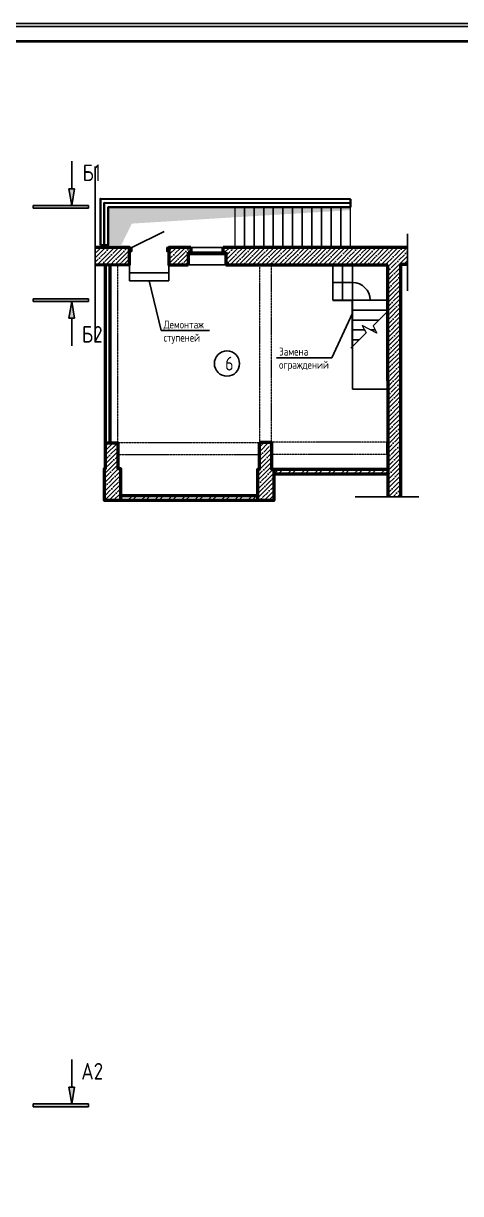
# Model space of a CAD drawing. Header units: millimetres. Extents: x -85477 to 745244, y -3684 to 128206.
# Drawn here: x 690606 to 701669, y 67769 to 97364 of the extents above; entities that cross this region are included whole.
import ezdxf
from ezdxf.enums import TextEntityAlignment as Align

# ---------------------------------------------------------------- set-up
doc = ezdxf.new("R2010")
doc.units = ezdxf.units.MM
doc.linetypes.add('ACAD_ISO02W100', pattern=[15, 12, -3])
doc.layers.add('БЛОКИ', color=7, linetype='Continuous')
doc.layers.add('ФОРМАТ', color=7, linetype='Continuous')
doc.layers.add('РАЗМЕРЫ', color=5, linetype='Continuous', lineweight=15)
doc.layers.add('СТЕНЫ 01', color=7, linetype='Continuous', lineweight=50)
doc.layers.add('ШТРИХОВКА', color=3, linetype='Continuous', transparency=0.5)
doc.styles.add('TITLE', font='romant.shx', dxfattribs={"width": 0.8})
doc.linetypes.add('ограждение2', pattern='A,6.35,-2.54,[132,ltypeshp.shx,S=2.54,R=0,X=-2.54,Y=0],-2.54,25.4', length=36.83)
pattern_1 = [(45, (125032.82, -1e-11), (-112.2532, 112.2532), []), (45, (125145.07, -1e-11), (-112.2532, 112.2532), [198.4375, -39.6875, 0, -39.6875])]

# ---------------------------------------------------------------- blocks, each defined once
blk = doc.blocks.new('*U316')
at = {"layer": 'ФОРМАТ', "linetype": 'ByBlock', "lineweight": -2, "ltscale": 1.333333}
blk.add_line((0, 594), (-420, 594), dxfattribs=at)
blk.add_lwpolyline([(-419, 1), (-1, 1), (-1, 593), (-419, 593)], close=True, dxfattribs=at)
at = {"layer": 'ФОРМАТ', "linetype": 'ByBlock', "lineweight": 40}
blk.add_lwpolyline([(-399, 588), (-6, 588), (-6, 6), (-399, 6)], close=True, dxfattribs=at)
blk = doc.blocks.new('*U130')
h = blk.add_hatch(color=0)
h.paths.add_polyline_path([(-750, -325), (-700, -325), (-700, -25)])
h.paths.add_polyline_path([(-700, -25), (-700, -325), (-650, -325)])
h.paths.add_polyline_path([(0, -25), (0, 25), (-1000, 25), (-1000, -25)])
h = blk.add_hatch(color=0)
h.paths.add_polyline_path([(11881, -325), (11831, -325), (11831, -25)])
h.paths.add_polyline_path([(11831, -25), (11831, -325), (11781, -325)])
h.paths.add_polyline_path([(11131, -25), (11131, 25), (12131, 25), (12131, -25)])
at = {"color": 0}
for p, q in [((0, 25), (-1000, 25)), ((-1000, 25), (-1000, -25)), ((0, -25), (0, 25)), ((11131, -25), (11131, 25)), ((11131, 25), (12131, 25)), ((12131, 25), (12131, -25)), ((-1000, -25), (0, -25)), ((-700, -25), (-750, -325)), ((-650, -325), (-700, -25)), ((12131, -25), (11131, -25)), ((11781, -325), (11831, -25)), ((11831, -25), (11881, -325)), ((-750, -325), (-650, -325)), ((-700, -325), (-700, -825)), ((11881, -325), (11781, -325)), ((11831, -325), (11831, -825))]:
    blk.add_line(p, q, dxfattribs=at)
at = {"color": 0, "style": 'TITLE', "width": 0.8}
for tag, p in [('ЗНАЧЕНИЕ_2', (-1070, -615)), ('ЗНАЧЕНИЕ_1', (12251, -620))]:
    blk.add_attdef(tag, text='', height=300, dxfattribs=at).set_placement(p, align=Align.MIDDLE_CENTER)
blk = doc.blocks.new('*U133')
h = blk.add_hatch(color=0)
h.paths.add_polyline_path([(-750, 325), (-700, 325), (-700, 25)])
h.paths.add_polyline_path([(-700, 25), (-700, 325), (-650, 325)])
h.paths.add_polyline_path([(0, 25), (0, -25), (-1000, -25), (-1000, 25)])
h = blk.add_hatch(color=0)
h.paths.add_polyline_path([(11881, 325), (11831, 325), (11831, 25)])
h.paths.add_polyline_path([(11831, 25), (11831, 325), (11781, 325)])
h.paths.add_polyline_path([(11131, 25), (11131, -25), (12131, -25), (12131, 25)])
at = {"color": 0}
for p, q in [((-700, 325), (-700, 825)), ((11831, 325), (11831, 825)), ((-750, 325), (-650, 325)), ((-700, 25), (-750, 325)), ((-650, 325), (-700, 25)), ((11881, 325), (11781, 325)), ((11781, 325), (11831, 25)), ((11831, 25), (11881, 325)), ((-1000, 25), (0, 25)), ((-1000, -25), (-1000, 25)), ((0, 25), (0, -25)), ((12131, 25), (11131, 25)), ((11131, 25), (11131, -25)), ((12131, -25), (12131, 25)), ((0, -25), (-1000, -25)), ((11131, -25), (12131, -25))]:
    blk.add_line(p, q, dxfattribs=at)
at = {"color": 0, "style": 'TITLE', "width": 0.8}
for tag, p in [('ЗНАЧЕНИЕ_2', (-1070, 615)), ('ЗНАЧЕНИЕ_1', (12251, 620))]:
    blk.add_attdef(tag, text='', height=300, dxfattribs=at).set_placement(p, align=Align.MIDDLE_CENTER)
blk = doc.blocks.new('*U134')
h = blk.add_hatch(color=0)
h.paths.add_polyline_path([(-750, -325), (-700, -325), (-700, -25)])
h.paths.add_polyline_path([(-700, -25), (-700, -325), (-650, -325)])
h.paths.add_polyline_path([(0, -25), (0, 25), (-1000, 25), (-1000, -25)])
h = blk.add_hatch(color=0)
h.paths.add_polyline_path([(11881, -325), (11831, -325), (11831, -25)])
h.paths.add_polyline_path([(11831, -25), (11831, -325), (11781, -325)])
h.paths.add_polyline_path([(11131, -25), (11131, 25), (12131, 25), (12131, -25)])
at = {"color": 0}
for p, q in [((0, 25), (-1000, 25)), ((-1000, 25), (-1000, -25)), ((0, -25), (0, 25)), ((11131, -25), (11131, 25)), ((11131, 25), (12131, 25)), ((12131, 25), (12131, -25)), ((-1000, -25), (0, -25)), ((-700, -25), (-750, -325)), ((-650, -325), (-700, -25)), ((12131, -25), (11131, -25)), ((11781, -325), (11831, -25)), ((11831, -25), (11881, -325)), ((-750, -325), (-650, -325)), ((-700, -325), (-700, -825)), ((11881, -325), (11781, -325)), ((11831, -325), (11831, -825))]:
    blk.add_line(p, q, dxfattribs=at)
at = {"color": 0, "style": 'TITLE', "width": 0.8}
for tag, p in [('ЗНАЧЕНИЕ_2', (-1060, -615)), ('ЗНАЧЕНИЕ_1', (12220, -620))]:
    blk.add_attdef(tag, text='', height=300, dxfattribs=at).set_placement(p, align=Align.MIDDLE_CENTER)
blk = doc.blocks.new('*U1236')
at = {"layer": 'РАЗМЕРЫ', "color": 0, "ltscale": 100}
for p, q in [((-243, -243), (141, 141)), ((-146, -429), (-517, -234)), ((-517, -234), (-420, -420)), ((-243, -243), (-146, -429)), ((-804, -804), (-420, -420))]:
    blk.add_line(p, q, dxfattribs=at)

msp = doc.modelspace()

# ---------------------------------------------------------------- hatches: boundary and pattern name
h = msp.add_hatch()
h.set_pattern_fill('ANSI35', color=256, scale=25, style=0)
h.set_pattern_definition(pattern_1)
h.paths.add_polyline_path([(694289.7, 91696.7), (694839.7, 91696.7), (694839.7, 91576.7), (694774.7, 91576.7), (694774.7, 91546.7), (694774.7, 91516.7), (694774.7, 91256), (694289.7, 91253.7), (694289.7, 91598.8)])
h.paths.add_polyline_path([(692421.8, 91696.7), (693289.7, 91696.7), (693289.7, 91598.8), (693289.7, 91262.7), (692421.8, 91258.5)])
h = msp.add_hatch()
h.set_pattern_fill('ANSI35', color=256, scale=25, style=0)
h.set_pattern_definition(pattern_1)
h.paths.add_polyline_path([(695661.7, 91696.7), (700320.9, 91696.7), (700320.9, 91276.7), (700158.4, 91276.7), (700158.4, 85390.5), (699839.8, 85390.5), (699838.2, 85973.7), (699837.9, 86093.7), (699826.7, 90086.1), (699825.9, 90362.4), (699823.4, 91260.7), (699425.4, 91260.7), (697337.4, 91262.7), (696885.4, 91262.7), (696583.4, 91262.7), (696175.4, 91262.7), (695726.7, 91260.6), (695726.7, 91516.7), (695726.7, 91546.7), (695726.7, 91576.7), (695661.7, 91576.7)])
h = msp.add_hatch()
h.set_pattern_fill('ANSI32', color=256, scale=25, style=0)
h.set_pattern_definition([(45, (125032.82, -1e-11), (-168.3798, 168.3798), []), (45, (125145.07, -1e-11), (-168.3798, 168.3798), [])])
h.paths.add_polyline_path([(693060.4, 85416.7), (696536.4, 85418.7), (696536.4, 85298.7), (693060.4, 85296.7)])
h.paths.add_polyline_path([(696940.4, 86093.7), (699837.9, 86093.7), (699838.2, 85973.7), (696940.4, 85973.7)])
at = {"layer": 'ШТРИХОВКА', "true_color": 0x636466}
h = msp.add_hatch(color=251, dxfattribs=at)
h.dxf.hatch_style = 1
h.paths.add_polyline_path([(692754.7, 91758.9), (693083.1, 91759.1), (693347.9, 92300.1), (698879.7, 92640), (698879.7, 92717.1), (692754.7, 92717.1)])
at = {"layer": 'ШТРИХОВКА', "true_color": 0x000000}
h = msp.add_hatch(dxfattribs=at)
h.set_pattern_fill('ANSI35', color=18, scale=25)
h.set_pattern_definition([(45, (137104.06, 87.36), (-112.2532, 112.2532), []), (45, (137216.31, 87.36), (-112.2532, 112.2532), [198.4375, -39.6875, 0, -39.6875])])
h.paths.add_polyline_path([(696583.4, 86768.7), (696885.4, 86768.7), (696885.4, 86093.7), (696940.4, 86093.7), (696940.4, 85298.7), (696536.4, 85298.7), (696536.4, 86090.7), (696583.4, 86090.7)])
h.paths.add_polyline_path([(692685.4, 86759.7), (692995.4, 86759.7), (692995.4, 86104.7), (693060.4, 86104.7), (693060.4, 85296.7), (692655.4, 85296.7), (692655.4, 86108.7), (692685.4, 86108.7)])

# ---------------------------------------------------------------- linework, layer by layer
for p, q in [((692421.8, 93743.3), (692421.8, 89320)), ((692754.7, 92717.1), (693289.7, 92717.1)), ((700320.9, 92043.5), (700320.9, 90601.2)), ((694774.7, 91576.7), (695726.7, 91576.7)), ((694774.7, 91546.7), (695726.7, 91546.7)), ((694774.7, 91516.7), (695726.7, 91516.7)), ((694839.7, 91696.7), (695661.7, 91696.7)), ((694839.7, 91696.7), (694839.7, 91576.7)), ((695661.7, 91696.7), (695661.7, 91576.7)), ((694774.7, 91254.4), (695726.7, 91255.4)), ((698432, 90362.4), (698432, 91259.6)), ((698682, 90362.4), (698682, 91259.6)), ((698932, 90362.4), (698932, 91259.6)), ((694091.7, 89594.2), (693789.7, 90853.7)), ((698432, 90811), (698932, 90811)), ((698432, 90362.4), (698932, 90362.4)), ((698932, 88112.4), (698932, 90362.4)), ((698932, 90362.4), (699825.9, 90362.4)), ((698409.8, 88907.8), (698932, 90033.7)), ((698932, 90112.4), (699825.9, 90112.4)), ((698932, 89862.4), (699603, 89862.4)), ((694091.7, 89594.2), (695313, 89594.2)), ((698932, 89612.4), (699236.8, 89612.4)), ((699388.2, 89612.4), (699506.1, 89612.4)), ((698932, 89362.4), (699103, 89362.4)), ((697013.5, 88907.8), (698409.8, 88907.8)), ((698932, 88112.4), (699825.9, 88112.4)), ((699003.8, 85390.5), (700607.9, 85390.5))]:
    msp.add_line(p, q)
at = {"color": 3}
for p, q in [((693289.7, 91253.7), (693289.7, 90853.7)), ((694289.7, 90853.7), (694289.7, 91254.2)), ((693289.7, 91053.7), (694289.7, 91053.7)), ((693289.7, 90853.7), (694289.7, 90853.7))]:
    msp.add_line(p, q, dxfattribs=at)
msp.add_lwpolyline([(693346.9, 91696.7), (694167.7, 92101.1)])
for points in [[(693289.7, 91696.7), (693346.9, 91696.7), (693346.9, 91598.8), (693289.7, 91598.8)], [(694232.4, 91696.7), (694289.7, 91696.7), (694289.7, 91598.8), (694232.4, 91598.8)]]:
    msp.add_lwpolyline(points, close=True)
at = {"color": 3, "const_width": 50}
msp.add_lwpolyline([(698432, 90362.4), (698932, 90362.4), (698932, 89191.4)], dxfattribs=at)
msp.add_circle((695757.2, 88761), 318.6)
msp.add_arc((698932, 90362.4), 448.6, 0, 90)
at = {"layer": 'РАЗМЕРЫ', "color": 0, "lineweight": 35}
msp.add_lwpolyline([(692552.8, 91758.8), (692555.1, 92928.8), (698880, 92916.9), (698879.7, 92716.9), (692754.7, 92717.1), (692754.7, 91758.9)], close=True, dxfattribs=at)
at = {"layer": 'РАЗМЕРЫ', "color": 0, "linetype": 'ограждение2', "lineweight": 35, "ltscale": 0.2}
msp.add_lwpolyline([(692653.7, 91758.8), (692653.7, 92828.6), (698879.8, 92816.9)], dxfattribs=at)
at = {"layer": 'РАЗМЕРЫ', "color": 0}
for points in [[(696198.4, 92716.9), (695954.7, 92716.9), (695954.7, 91708.7), (696198.4, 91708.7)], [(696442.2, 92716.9), (696198.4, 92716.9), (696198.4, 91708.7), (696442.2, 91708.7)], [(696685.9, 92716.9), (696442.2, 92716.9), (696442.2, 91708.7), (696685.9, 91708.7)], [(696929.7, 92716.9), (696685.9, 92716.9), (696685.9, 91708.7), (696929.7, 91708.7)], [(697173.4, 92716.9), (696929.7, 92716.9), (696929.7, 91708.7), (697173.4, 91708.7)], [(697417.2, 92716.9), (697173.4, 92716.9), (697173.4, 91708.7), (697417.2, 91708.7)], [(697660.9, 92716.9), (697417.2, 92716.9), (697417.2, 91708.7), (697660.9, 91708.7)], [(697904.7, 92716.9), (697660.9, 92716.9), (697660.9, 91708.7), (697904.7, 91708.7)], [(698148.4, 92716.9), (697904.7, 92716.9), (697904.7, 91708.7), (698148.4, 91708.7)], [(698392.2, 92716.9), (698148.4, 92716.9), (698148.4, 91708.7), (698392.2, 91708.7)], [(698635.9, 92716.9), (698392.2, 92716.9), (698392.2, 91708.7), (698635.9, 91708.7)], [(698879.7, 92716.9), (698635.9, 92716.9), (698635.9, 91708.7), (698879.7, 91708.7)]]:
    msp.add_lwpolyline(points, close=True, dxfattribs=at)
for points in [[(695954.7, 92212.8, 0, 0, 0), (698543.7, 92212.8, 112, 0, 0), (698879.7, 92212.8, 0, 0, 0)], [(699380.6, 90362.4, 0, 0, 0), (699379, 89938, 112, 0, 0), (699379, 89612.4, 0, 0, 0)]]:
    msp.add_lwpolyline(points, format="xyseb", dxfattribs=at)
at = {"layer": 'РАЗМЕРЫ', "color": 0, "linetype": 'ACAD_ISO02W100', "ltscale": 0.5}
for points in [[(692685.4, 86759.7), (692995.4, 86759.7), (692995.4, 91253.7), (692685.4, 91253.7)], [(696583.4, 86768.7), (696885.4, 86768.7), (696885.4, 91262.7), (696583.4, 91262.7)], [(692995.4, 86759.7), (692995.4, 86459.7), (696583.4, 86459.7), (696583.4, 86759.7)], [(696885.4, 86768.7), (696885.4, 86468.7), (699800.4, 86468.7), (699800.4, 86768.7)]]:
    msp.add_lwpolyline(points, close=True, dxfattribs=at)
at = {"layer": 'СТЕНЫ 01'}
for p, q in [((694839.7, 91576.7), (694774.7, 91576.7)), ((694774.7, 91576.7), (694774.7, 91254.3)), ((694839.7, 91696.7), (694839.7, 91576.7)), ((695661.7, 91576.7), (695661.7, 91696.7)), ((695661.7, 91576.7), (695726.7, 91576.7)), ((695726.7, 91576.7), (695726.7, 91255.4)), ((692685.4, 86759.7), (692685.4, 91253.7)), ((692805.4, 86759.7), (692805.4, 91253.7)), ((696940.4, 86093.7), (699837.9, 86093.7)), ((696940.4, 85973.7), (699838.2, 85973.7)), ((696536.4, 85418.7), (693060.4, 85416.7)), ((696536.4, 85298.7), (693060.4, 85296.7))]:
    msp.add_line(p, q, dxfattribs=at)
for points in [[(692421.8, 91258.5), (693289.7, 91262.7), (693289.7, 91696.7), (692421.8, 91696.7)], [(694839.7, 91696.7), (694289.7, 91696.7), (694289.7, 91253.7), (694774.7, 91254.3)], [(700320.9, 91696.7), (695661.7, 91696.7)], [(695726.7, 91255.4), (699823.4, 91260.7)], [(699839.8, 85390.5), (699823.4, 91260.7), (699823.4, 91260.7)], [(700158.4, 85390.5), (700158.4, 91276.7), (700320.9, 91276.7)]]:
    msp.add_lwpolyline(points, dxfattribs=at)
for points in [[(692685.4, 86759.7), (692995.4, 86759.7), (692995.4, 86104.7), (693060.4, 86104.7), (693060.4, 85296.7), (692655.4, 85296.7), (692655.4, 86108.7), (692685.4, 86108.7)], [(696583.4, 86768.7), (696885.4, 86768.7), (696885.4, 86093.7), (696940.4, 86093.7), (696940.4, 85298.7), (696536.4, 85298.7), (696536.4, 86090.7), (696583.4, 86090.7)]]:
    msp.add_lwpolyline(points, close=True, dxfattribs=at)

# ---------------------------------------------------------------- block references
at = {"layer": 'БЛОКИ'}
ref = msp.add_blockref('*U134', (690849.2, 92724.9), dxfattribs=dict(at, xscale=1.4, yscale=1.4, zscale=1.4, rotation=180))
ref.add_attrib('ЗНАЧЕНИЕ_1', 'Б1', dxfattribs={"layer": '0', "color": 0, "height": 420, "style": 'TITLE', "width": 0.8}).set_placement((673741.7, 93593.3), align=Align.MIDDLE_CENTER)
ref.add_attrib('ЗНАЧЕНИЕ_2', 'Б1', dxfattribs={"layer": '0', "color": 0, "height": 420, "style": 'TITLE', "width": 0.8}).set_placement((692333.2, 93586.2), align=Align.MIDDLE_CENTER)
ref = msp.add_blockref('*U133', (690849.2, 90361.3), dxfattribs=dict(at, xscale=1.4, yscale=1.4, zscale=1.4, rotation=180))
ref.add_attrib('ЗНАЧЕНИЕ_1', 'Б2', dxfattribs={"layer": '0', "color": 0, "height": 420, "style": 'TITLE', "width": 0.8}).set_placement((673698.5, 89493), align=Align.MIDDLE_CENTER)
ref.add_attrib('ЗНАЧЕНИЕ_2', 'Б2', dxfattribs={"layer": '0', "color": 0, "height": 420, "style": 'TITLE', "width": 0.8}).set_placement((692347.5, 89500), align=Align.MIDDLE_CENTER)
ref = msp.add_blockref('*U130', (690849.2, 70001.7), dxfattribs=dict(at, xscale=1.4, yscale=1.4, zscale=1.4, rotation=180))
ref.add_attrib('ЗНАЧЕНИЕ_1', 'А2', dxfattribs={"layer": '0', "color": 0, "height": 420, "style": 'TITLE', "width": 0.8}).set_placement((673698.5, 70870), align=Align.MIDDLE_CENTER)
ref.add_attrib('ЗНАЧЕНИЕ_2', 'А2', dxfattribs={"layer": '0', "color": 0, "height": 420, "style": 'TITLE', "width": 0.8}).set_placement((692347.5, 70863), align=Align.MIDDLE_CENTER)
at = {"layer": 'РАЗМЕРЫ', "color": 0}
msp.add_blockref('*U1236', (699696.6, 89956), dxfattribs=at)
at = {"layer": 'ФОРМАТ', "ltscale": 1.333333, "xscale": 75, "yscale": 75, "zscale": 75}
msp.add_blockref('*U316', (702864.2, 52813.5), dxfattribs=at)

# ---------------------------------------------------------------- texts
at = {"color": 0, "lineweight": 25, "attachment_point": 1, "style": 'TITLE'}
for s, insert, char_height, own_width in [('Демонтаж ступеней', (694154.6, 89849.4), 200, 1360.867), ('Замена ограждений', (697076.4, 89162.9), 200, 1360.867), ('6', (695712.2, 88933.6), 350, 4666.331)]:
    msp.add_mtext_dynamic_manual_height_columns(s, width=6363.628, gutter_width=1500, heights=[0], dxfattribs=dict(at, insert=insert, char_height=char_height)).dxf.set("width", own_width)

doc.saveas('drawing.dxf')
